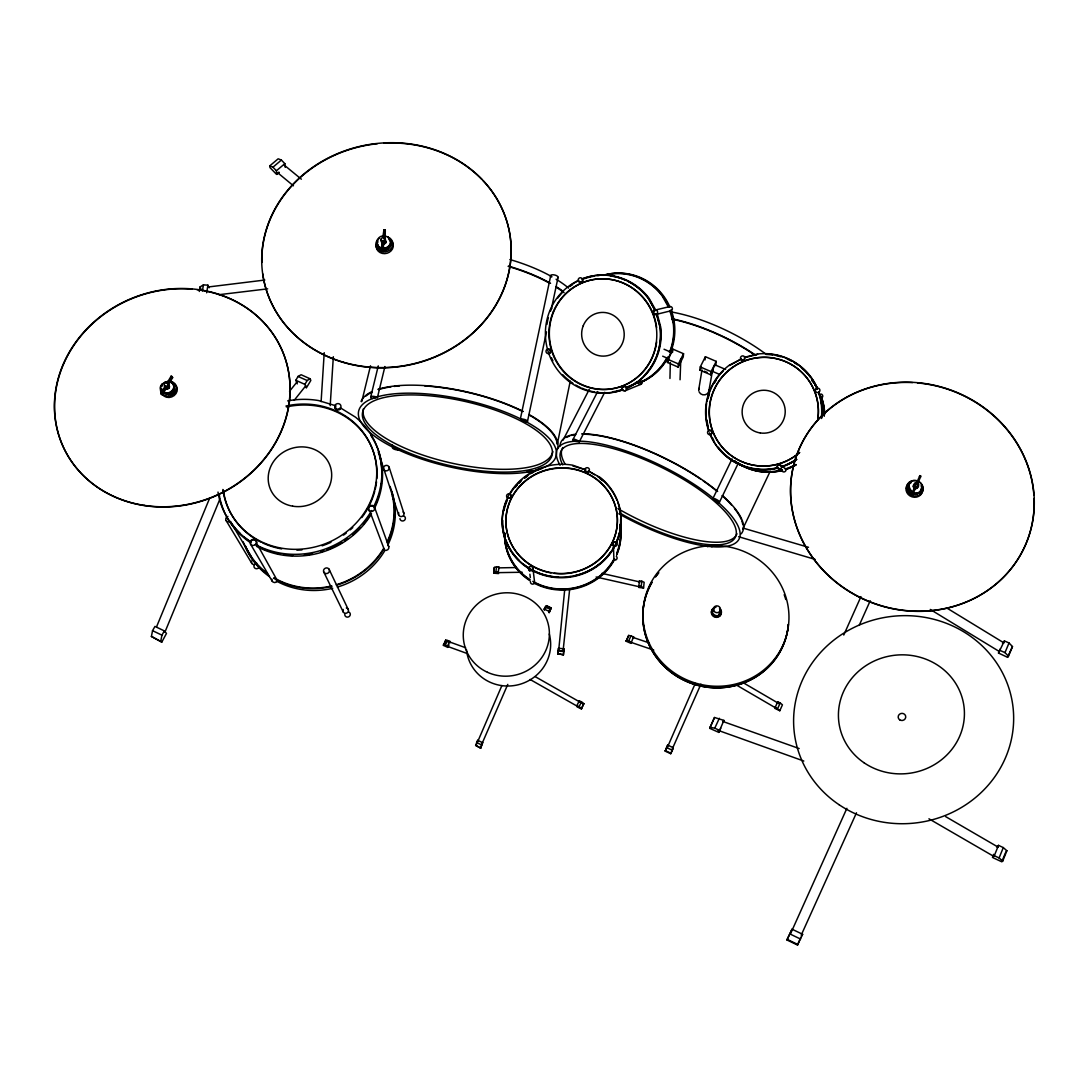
<?xml version="1.0" encoding="UTF-8"?>
<svg xmlns="http://www.w3.org/2000/svg" width="1088" height="1088" viewBox="0 0 1088 1088"><rect width="100%" height="100%" fill="white"/><g stroke="black" fill="none" stroke-linecap="round" stroke-linejoin="round"><path stroke-width="1.5" d="M545.292 608.899L545.741 608.002M671.894 749.85L700.93 684.175M669.95 378.461L670.33 362.508M633.57 636.779L630.986 643.362L626.158 641.24L628.701 635.406L633.57 636.779L633.515 638.166M695.273 683.414L667.107 748.014M628.701 635.406L626.158 641.24M720.446 611.66L719.821 615.713L720.446 611.66L719.712 609.783M680.054 379.766L680.802 359.054A5.222 4.787 0.6 0 1 680.435 360.264M638.833 586.092L638.765 587.452L643.566 588.05L644.15 582.298L641.798 581.196L639.39 580.951L638.833 586.092L641.24 586.337L643.566 588.05M639.39 580.951L639.649 582.461M321.11 401.622L324.224 352.675M330.194 405.62L333.336 356.728M558.008 653.711L558.498 648.258L563.91 648.829L563.462 654.854L558.008 653.711L563.462 654.854M563.407 654.296L563.91 648.829M667.447 362.467L667.665 359.285L672.806 349.098L683.536 353.722L683.25 356.932L678.15 367.105L667.447 362.467L668.916 359.57M672.561 352.322L672.806 349.098M678.15 367.105L678.409 363.922L683.536 353.722M558.634 650.855L564.74 589.383M563.026 651.399L569.595 589.9M641.24 586.337L641.798 581.196M712.898 370.41L710.722 374.802L699.938 370.138L700.278 366.955L705.391 356.701L716.203 361.366L715.795 364.562M705.024 359.91L705.391 356.701M558.062 654.282L558.498 648.258M710.722 374.802L711.117 371.634L716.203 361.366M665.217 751.142L667.665 745.103L673.186 747.674L673.023 748.789L670.725 753.726L665.217 751.142L667.665 745.103M382.31 241.25L384.88 240.502L384.431 237.755L382.255 237.606L380.936 239.238L382.391 241.59L381.358 249.478L382.527 249.56L382.84 250.784L381.657 250.702L381.222 247.86C374.666 246.16 376.421 236.368 382.786 235.946M385.111 229.867L384.363 239.102L385.111 229.867L383.942 229.786L382.799 237.456M381.657 250.702L382.514 244.242M382.527 249.56L383.561 241.672L382.391 241.59M382.84 250.784L383.874 242.91M498.25 572.179L498.943 567.079L496.55 566.834L494.333 567.433L493.775 573.172L498.522 573.58L498.25 572.179L493.639 572.533M169.102 381.004C143.086 387.913 184.797 406.531 172.013 382.337L170.666 381.48L171.673 383.262M493.775 573.172L494.333 567.433M495.856 571.934L496.55 566.834M164.791 386.267C175.984 385.682 158.916 378.896 165.906 386.988L161.772 393.924L162.343 394.89L166.478 387.967L165.512 387.518L163.282 391.272M165.662 387.994C167.674 390.85 171.632 385.886 167.974 385.016M165.24 394.087L164.22 392.333C170.041 395.434 177.453 387.056 172.013 382.337M670.725 753.726L673.186 747.674M206.652 292.794L207.903 285.178L203.429 284.866L200.056 286.919L199.294 291.475M668.685 358.523L671.459 352.444L671.527 353.219M698.768 389.477L701.991 369.92M202.422 290.958L203.429 284.866M708.886 390.946L712.354 371.416M151.436 636.439L152.538 630.659L154.972 626.416L164.356 630.918L166.478 633.447L161.799 642.097L151.436 636.439L161.799 642.097M160.806 640.941L161.935 635.161L164.356 630.918M570.234 381.208L557.26 444.244A100.409 34.462 12.8 0 0 530.087 415.507M527.503 421.369L546.489 331.922M551.412 308.734L558.09 277.263M520.649 417.602L550.419 277.046M720.746 728.171L718.801 732.387L709.702 728.334L714.49 717.495L723.901 720.392L722.704 722.418M714.49 717.495L709.702 728.334M377.427 397.555L377.074 397.351A4.039 1.401 13.8 0 0 371.538 396.413A4.039 1.401 13.8 0 0 372.205 398.562L377.427 397.555L384.921 366.52M361.733 401.69L370.505 365.786M370.736 396.916L378.27 365.881M718.801 732.387L723.901 720.392M377.522 243.78C380.474 261.27 402.37 240.176 384.581 235.865M383.52 243.984L385.805 242.665L384.581 240.162M381.222 247.86C386.172 249.75 392.564 244.555 390.075 239.346M922.23 487.778C915.049 504.628 899.014 477.197 918.109 480.964C933.858 492.456 902.442 502.275 909.364 483.942M913.444 486.282C913.594 483.657 917.306 480.95 918.53 484.595C919.374 490.919 909.731 488.444 914.695 483.466M714.626 366.166L714.898 364.834L712.028 371.171L719.671 374.462M720.406 612.666C718.95 619.657 708.288 613.129 714.136 608.804M475.646 745.362L477.686 740.316L482.637 742.669L480.746 748.19L475.646 745.362L480.746 748.19M480.597 747.728L482.637 742.669M584.882 469.431L585.072 468.901A2.271 2.135 -2.1 0 1 588.105 467.881A2.271 2.135 -2.1 0 1 589.179 470.723L588.853 471.199A2.271 2.135 -2.1 0 1 584.882 469.431L584.895 469.635A2.271 2.135 -2.1 0 0 588.853 471.403L589.016 471.172M585.589 469.078L585.358 469.717A1.795 1.686 -2.1 0 0 588.499 471.118L600.25 477.469A59.527 56.399 -4.6 0 1 590.906 569.582A59.527 56.399 -4.6 0 1 502.928 530.373A59.527 56.399 -4.6 0 1 572.723 465.188L585.616 469.812M775.295 707.159L774.86 708.37L779.797 710.736L782.435 704.834L780.218 702.957L777.73 701.814L775.295 707.159L779.797 710.736M777.73 701.814L777.594 703.27M335.131 406.246L334.995 406.599A3.155 2.883 -16.8 0 0 340.34 409.006L340.571 408.694M993.589 854.325L992.909 857.67L1001.803 861.805L1002.714 861.098L999.097 857.942L1003.299 847.579L998.498 845.362L996.581 846.954M1002.402 860.322L1005.38 852.951M1002.714 861.098L1006.89 850.748L1003.299 847.579M992.392 857.262L994.296 855.726L998.498 845.362M156.563 626.797L209.834 497.733M164.982 631.992L220.17 498.454M1000.212 648.924L998.498 653.045L1007.57 657.315L1008.454 656.173L1004.986 652.623L1009.025 642.981L1004.401 640.927L1002.524 643.443M1007.57 657.315L1012.479 646.558L1009.025 642.981M1008.454 656.173L1012.479 646.558M998.498 653.045L1004.401 640.927M477.21 742.791L501.881 685.59M481.508 744.831L507.783 684.379M797.49 945.037L802.631 934.279L792.023 929.206L786.923 939.964L797.49 945.037L800.686 937.652M908.222 487.111L908.915 485.506M910.234 482.569L908.67 485.547M786.923 939.964L792.023 929.206M908.222 488.743L908.915 487.152M910.765 483.072L911.472 481.467M908.684 490.348L909.378 488.757M909.554 491.803L910.262 490.226M910.792 493.027L911.499 491.45M913.444 486.798L915.09 483.113M913.594 487.315L914.287 484.922M915.579 482.868L914.75 484.758L916.123 482.759M913.879 487.778L914.423 485.438M918.394 485.629L916.137 486.744L912.424 495.149L911.35 494.686L911.744 493.816L912.805 494.278M914.274 488.172L914.709 485.914M916.178 483.915L916.681 482.786M916.572 483.031L917.633 483.494L920.951 476.095L919.877 475.633L919.482 476.53L920.543 476.993M843.771 635.038L860.962 596.618M911.35 494.686L919.877 475.633M912.315 493.911L913.022 492.334M914.763 488.458L916.137 486.744M859.207 625.355L870.223 600.753M915.851 488.648L916.694 486.771M914.002 494.414L914.709 492.837M916.395 488.526L917.238 486.662M917.538 485.969L918.381 484.092M916.871 488.294L918.53 484.595M915.756 494.496L916.463 492.918M846.886 808.316L790.432 933.98M801.244 935.054L856.487 812.79M777.784 708.302L780.218 702.957M917.442 494.156L918.163 492.578M921.033 486.118L921.754 484.527M918.952 493.408L919.673 491.83M709.92 727.342L714.762 728.158L719.345 718.284M742.696 529.094L770.209 471.24M801.326 936.17L802.631 934.279M719.454 502.234L738.562 462.618M712.939 498.481L713.252 498.467A4.08 1.306 25.7 0 1 718.515 500.806A4.08 1.306 25.7 0 1 718.216 502.697L712.939 498.481L732.061 458.918M626.171 640.601L628.606 640.886L631.149 635.678M581.414 708.954L583.766 703.569L581.495 701.842L579.265 700.808L576.871 705.69L576.953 706.792L581.414 708.954L583.766 703.569M581.373 708.451L579.102 706.724L581.495 701.842M699.938 370.138L701.379 367.214M551.208 607.879L549.141 612.626L551.208 607.879L546.339 605.649L544.109 609.062L544.435 610.191M476.503 744.464L477.686 740.316M579.319 441.782L579.034 441.51A4.012 1.265 27.2 0 0 573.92 439.239A4.012 1.265 27.2 0 0 574.015 441.279L579.319 441.782L604.724 392.292M573.009 439.47L597.706 391.49M447.794 647.374L447.399 646.122L449.874 641.349L445.767 640.084L443.482 645.415L447.794 647.374L449.031 644.98M563.013 440.218L589.234 389.463M443.482 645.415L445.767 640.084M443.292 644.844L445.223 645.102L447.698 640.342M713.293 369.376L712.028 371.171M295.827 380.31L298.044 376.434L301.118 374.734L310.189 378.814L310.828 380.46L306.326 387.954L304.926 384.404L295.827 380.31L297.269 383.874M304.926 384.404L307.142 380.528L310.189 378.814M162.343 394.89L160.806 393.475L164.941 386.539M172.094 376.598L167.906 383.629L166.94 383.194L171.129 376.149L172.094 376.598L172.652 377.59L168.463 384.622M161.378 394.454L161.786 393.761M170.014 379.957L171.686 377.142L171.129 376.149M382.024 240.91L382.459 243.644L381.806 241.019M920.19 492.306L921.495 487.723M529.108 567.406L529.407 570.942M251.042 541.253L251.287 540.913A3.264 3.019 -26.1 0 1 251.94 540.382M294.195 400.316L305.823 385.723M289.53 391.272L296.983 381.997M579.142 706.615L578.394 706.724M281.384 160.072L278.174 158.794L269.756 165.879L272.952 167.185L281.384 160.072L284.852 163.649L285.246 167.375M279.249 172.434L276.842 174.461L276.42 170.748L284.852 163.649M269.756 165.879L269.974 167.606L276.406 174.23L278.8 172.203M1005.978 851.469L1006.89 850.748M549.508 610.83L548.801 611.17M582.638 278.854A59.024 57.351 77.7 0 1 649.114 298.37L655.819 310.257L654.486 310.774A1.822 1.782 82.9 0 0 653.929 311.522M640.166 382.228L642.151 381.426A2.19 2.135 70.3 0 1 639.35 384.227M729.64 365.486L741.309 358.999L729.327 365.174A58.398 57.882 -33.4 0 0 708.859 431.297M816.299 388.566L816.816 388.28A2.271 2.244 -24.1 0 1 819.754 389.531A2.271 2.244 -24.1 0 1 818.448 392.455L817.877 392.605A2.271 2.244 -24.1 0 1 816.299 388.566L816.598 388.498M625.11 390.823A2.271 2.217 69.6 0 0 626.294 387.886L626.008 387.369A2.271 2.217 69.6 0 0 622.05 388.987L622.2 389.558A2.271 2.217 69.6 0 0 625.11 390.823L640.995 384.254M642.002 381.167L626.226 387.274A2.271 2.217 69.6 0 0 622.268 388.892L622.336 389.178M627.014 388.103A59.024 57.351 77.7 0 0 660.661 326.89L657.193 313.67L655.806 314.024A1.822 1.782 82.9 0 1 654.894 313.902M656.581 314.323L660.198 326.944A58.548 56.889 77.7 0 1 656.907 355.531M744.369 357.326L757.343 354.035A58.398 57.882 -33.4 0 1 817.469 388.62A56.073 55.597 -31.6 0 0 814.844 384.472M746.273 357.258L757.602 354.375M818.938 394.006L821.399 398.14A2.19 2.162 -22.9 0 0 820.95 393.992M709.634 430.318L708.968 430.399A2.244 2.217 -50.1 0 0 707.69 433.282A2.244 2.217 -50.1 0 0 710.573 434.547L711.185 434.316A2.23 2.217 -50.1 0 0 709.634 430.318A2.244 2.217 -50.1 0 1 711.076 434.262M656.146 314.432L671.051 310.76A2.217 2.162 84.4 0 0 672.221 307.877A2.217 2.162 84.4 0 0 669.392 306.666L654.459 310.243M207.835 287.028L264.833 280.038M219.082 294.685L267.675 288.837M498.78 567.868L515.549 567.555M496.998 572.669L522.158 572.247M385.41 231.118L384.241 231.037L383.942 229.786M561.49 651.386L560.225 651.25M558.212 650.61L563.625 651.195M596.088 577.007L638.697 586.622M601.963 573.376L639.635 581.917M743.362 528.183L808.506 547.305M738.616 536.71L815.102 559.395M572.764 465.922L584.011 469.322M335.974 405.851L318.512 400.547A83.191 76.609 -21.1 0 0 287.667 400.887M508.164 498.209L508.436 498.29A2.285 2.149 -8.8 0 0 510.408 494.523L510.15 494.374M615.631 542.205L615.346 542.123A2.312 2.203 0.5 0 0 613.442 545.958L613.918 559.912A2.258 2.149 0.6 0 0 616.338 556.322M372.83 506.097L372.436 505.974A3.223 3.006 -18.8 0 0 370.029 506.464M633.039 637.432L649.128 642.872M631.271 642.45L653.779 650.107M722.84 721.466L799.163 748.544M718.012 730.32L803.814 761.042M448.174 641.444L465.664 647.754M448.106 646.612L467.187 653.521M714.802 364.779L725.601 369.444M664.047 349.234L671.582 352.485M700.278 366.955L711.117 371.634M662.687 356.184L668.712 358.782M667.665 359.285L678.409 363.922M914.994 486.54L916.069 487.002M1000.362 650.57L1004.986 652.623M298.044 376.434L307.142 380.528M171.686 377.142L172.652 377.59M160.806 393.475L161.772 393.924M628.606 640.886L631.026 642.002M551.276 608.491L546.339 605.649M545.183 606.954L550.052 609.185M544.109 609.062L548.978 611.306M994.296 855.726L999.097 857.942M714.762 728.158L719.318 730.279M581.033 702.794L583.794 704.086M445.944 640.669L449.997 642.559M576.871 705.69L579.102 706.724M666.509 747.524L672.044 750.108M445.223 645.102L447.399 646.122M665.285 750.638L670.806 753.209M476.571 742.533L481.522 744.886M789.956 933.966L800.564 939.066M152.538 630.659L161.935 635.161M787.331 939.447L797.926 944.52M535.473 676.804L580.924 702.63M530.06 679.456L577.007 706.085M928.934 818.788L993.194 856.038M945.622 816.598L998.131 847.13M744.097 683.25L779.334 703.814M736.372 685.018L776.669 708.506M781.782 470.288L777.213 467.31A2.258 2.244 -19.2 0 1 781.266 465.732L785.89 468.996A2.162 2.162 -16.9 0 1 784.652 471.784A2.162 2.162 -16.9 0 1 781.837 470.56M930.24 609.43L999.219 651.454M590.322 472.138L594.578 474.735M597.421 476.462L600.263 478.19A59.459 56.345 -4.7 0 1 617.059 500.398M946.56 607.866L1003.979 642.926M340.422 407.85L355.654 417.275A83.191 76.609 -21.1 0 1 373.891 506.233M369.906 511.482L369.566 511.265A3.223 3.006 -18.8 0 1 369.39 506.994M579.646 702.141L579.265 700.808M284.403 165.24L301.362 179.194M277.821 172.87L293.447 185.803M391.109 243.1L387.872 236.912M272.952 167.185L276.42 170.748M162.874 391.476L161.187 388.919M226.168 520.622L251.872 563.462M250.798 555.846L230.466 521.655A82.28 75.793 -21.2 0 0 240.054 533.338M250.539 544.122L272.258 581.332M161.826 384.336L162.846 386.118M165.784 392.809L166.804 394.577M165.213 386.539L166.423 388.634M165.512 387.518L165.988 388.362M167.47 392.89L168.477 394.645M166.79 386.621L167.987 388.702M166.26 386.716L167.457 388.81M165.716 386.702L166.913 388.783M169.143 392.55L170.163 394.318M168.055 385.628L169.238 387.722M167.715 386.05L168.912 388.144M170.707 391.83L171.714 393.598M167.294 386.39L168.49 388.47M167.715 383.357L169.51 386.743M172.054 390.782L173.06 392.55M168.259 385.152L169.442 387.246M173.074 389.463L174.08 391.231M173.713 387.967L174.719 389.749M668.399 306.979L662.184 295.963A56.522 55.039 78.6 0 0 604.561 275.305M655.098 310.42L648.38 298.52A59.133 57.46 77.7 0 0 581.781 278.963M578.734 281.153L578.87 281.411A2.285 2.217 83.8 0 0 582.814 279.725L582.746 279.439M173.046 383.493L174.706 386.662M173.93 386.403L174.937 388.185M719.114 612.857L719.848 614.72M718.869 614.462L719.358 615.346M741.01 358.659L741.635 359.598A1.782 1.754 -39.7 0 0 744.518 358.455M740.969 359.543L740.615 358.945A2.244 2.217 -39.7 0 1 741.894 356.048A2.244 2.217 -39.7 0 1 744.79 357.286L744.926 357.843A2.244 2.217 -39.7 0 1 740.887 359.448M323.626 571.717L343.332 612.136M329.011 569.133L348.35 609.715M200.056 286.919L200.899 288.714M162.86 392.088L161.99 389.164M207.903 285.178L209.1 287.762M370.478 513.019L384.526 550.147A3.033 2.842 -19.8 0 0 387.967 545.374M374.585 507.389L388.797 546.598M378.23 452.037L390.565 489.518A77.928 72.298 -22 0 1 387.478 541.09M392.401 495.883L398.643 514.842M389.123 467.187L403.852 513.114M449.874 641.349L450.269 642.6M670.031 311.018L673.227 323.272A56.522 55.039 78.6 0 1 669.433 352.376M656.486 313.847L659.954 327.094A59.133 57.46 77.7 0 1 626.253 388.416M376.965 243.168L378.026 246.922M379.658 247.126L380.215 249.342M377.4 239.972L377.958 242.202M378.366 246.051L378.937 248.268M380.936 239.238L382.051 243.304M380.95 239.754L381.752 242.869M382.962 248.186L383.52 250.403M384.758 248.091L385.302 250.308M386.485 247.588L387.029 249.805M384.486 240.883L385.125 243.508M383.982 241.169L384.635 243.794M383.438 241.332L384.091 243.957M820.61 396.141L821.127 398.208M385.138 238.53L385.941 242.162M384.839 238.109L385.805 242.665M384.431 237.755L385.533 243.127M388.022 246.704L388.566 248.921M390.157 244.066L390.687 246.282M389.273 245.507L389.817 247.724M390.592 242.488L391.136 244.705M389.164 237.986L389.708 240.23M498.943 567.079L499.202 568.494M529.87 574.246L530.332 577.551M533.256 571.159L534.698 582.95A2.271 2.162 -8.8 0 1 530.441 581.631M602.902 275.359A56.916 55.42 78.6 0 1 669.188 307.21M670.426 310.284A56.916 55.42 78.6 0 1 669.786 352.526M667.733 357A56.916 55.42 78.6 0 1 641.063 382.282M666.618 358.265A56.522 55.039 78.6 0 1 639.445 382.541M603.799 275.237A56.794 55.311 78.6 0 1 669.95 307.034M671.187 310.094A56.794 55.311 78.6 0 1 670.548 352.254M667.719 358.17A56.794 55.311 78.6 0 1 640.41 382.568M622.39 389.912A59.024 57.351 77.7 0 1 596.102 392.265M594.47 391.993A59.024 57.351 77.7 0 1 581.713 388.103M580.203 387.423A59.024 57.351 77.7 0 1 575.742 385.07M572.886 383.275A59.024 57.351 77.7 0 1 562.618 374.598M552.908 360.767A59.024 57.351 77.7 0 1 551.439 357.694M546.951 324.414A59.024 57.351 77.7 0 1 548.325 317.737M550.433 311.304A59.024 57.351 77.7 0 1 551.752 308.217M557.763 298.044A59.024 57.351 77.7 0 1 563.217 291.652M569.527 286.158A59.024 57.351 77.7 0 1 578.082 280.881M655.874 314.5A2.298 2.258 82.9 0 1 654.201 310.393M654.5 310.651A2.298 2.244 82.9 0 1 654.922 310.216L648.747 298.67A58.548 56.889 77.7 0 0 628.089 281.384M654.486 313.657A1.822 1.782 82.9 0 1 653.929 312.909M656.649 341.999A55.379 53.815 77.7 0 1 574.26 380.365A55.379 53.815 77.7 0 1 574.246 287.096A55.379 53.815 77.7 0 1 656.635 327.461M623.179 389.667A59.133 57.46 77.7 0 1 549.862 356.32A59.133 57.46 77.7 0 1 578.734 280.269M569.799 286.552A58.548 56.889 77.7 0 1 572.519 284.634M584.351 278.718A58.548 56.889 77.7 0 1 594.007 276.202M610.558 275.971A58.548 56.889 77.7 0 1 625.056 279.983M656.295 357.095A58.548 56.889 77.7 0 1 644.436 375.333M636.888 381.874A58.548 56.889 77.7 0 1 626.824 387.668M622.227 389.463A58.548 56.889 77.7 0 1 612.585 391.802M547.903 349.112A2.258 2.176 75.1 0 1 549.549 353.151M597.217 275.726A2.203 2.135 84.9 0 1 598.849 275.726M638.466 383.534A2.19 2.135 70.3 0 1 638.194 383.03M707.037 372.218A5.263 4.842 8.2 0 1 704.521 371.198M708.886 389.708A5.114 4.719 8.4 0 1 699.108 391.911M698.768 390.714A5.114 4.719 8.4 0 1 699.122 388.294M821.535 397.419A56.073 55.597 -31.6 0 1 824.704 413.304M796.144 464.93A56.073 55.597 -31.6 0 1 785.686 469.513M782.544 470.424A56.073 55.597 -31.6 0 1 740.166 464.59M737.419 462.862A56.073 55.597 -31.6 0 1 734.781 460.999M811.906 380.623A56.073 55.597 -31.6 0 1 813.906 383.166M821.372 397.12A56.195 55.706 -31.7 0 1 824.609 414.678M795.94 464.766A56.195 55.706 -31.7 0 1 785.468 469.363M782.313 470.288A56.195 55.706 -31.7 0 1 739.854 464.44M737.093 462.713A56.195 55.706 -31.7 0 1 734.454 460.836M814.681 384.146A56.195 55.706 -31.7 0 1 817.292 388.28M820.447 395.746A55.814 55.325 -31.7 0 1 824.228 416.31M795.75 464.44A55.814 55.325 -31.7 0 1 785.346 468.996M782.218 469.907A55.814 55.325 -31.7 0 1 740.044 464.114M818.829 392.02A58.29 57.773 -33.3 0 1 821.93 417.03M796.783 459.503A58.29 57.773 -33.3 0 1 781.578 466.983M778.301 467.935A58.29 57.773 -33.3 0 1 716.978 446.243M716.013 444.897A58.29 57.773 -33.3 0 1 710.396 434.602M708.669 429.923A58.29 57.773 -33.3 0 1 706.629 403.403M706.914 401.758A58.29 57.773 -33.3 0 1 723.234 370.994M766.034 353.981A58.29 57.773 -33.3 0 1 817.605 388.906M799.544 452.458A54.74 54.25 -33.4 0 1 714.027 434.452A54.74 54.25 -33.4 0 1 756.459 357.802A54.74 54.25 -33.4 0 1 817.714 419.614M799.626 452.526A54.699 54.21 -33.3 0 1 714.177 434.547A54.699 54.21 -33.3 0 1 756.568 357.952A54.699 54.21 -33.3 0 1 817.782 419.71M818.693 391.748A58.398 57.882 -33.4 0 1 821.603 418.486M796.593 459.354A58.398 57.882 -33.4 0 1 781.361 466.847M778.083 467.799A58.398 57.882 -33.4 0 1 709.43 432.861M818.924 393.761A57.814 57.31 -33.3 0 1 821.454 416.99M795.11 460.047A57.814 57.31 -33.3 0 1 786.148 464.78M784.598 465.406A57.814 57.31 -33.3 0 1 781.429 466.534M776.546 467.881A57.814 57.31 -33.3 0 1 718.338 447.29M713.755 440.395A57.814 57.31 -33.3 0 1 712.205 437.444M708.193 426.564A57.814 57.31 -33.3 0 1 706.914 420.036M708.07 398.589A57.814 57.31 -33.3 0 1 709.485 393.761M714.354 383.18A57.814 57.31 -33.3 0 1 716.135 380.324M766.02 354.443A57.814 57.31 -33.3 0 1 772.684 355.014M775.975 355.572A57.814 57.31 -33.3 0 1 780.871 356.796M787.154 359.054A57.814 57.31 -33.3 0 1 791.67 361.23M794.594 362.902A57.814 57.31 -33.3 0 1 797.395 364.738M801.353 367.771A57.814 57.31 -33.3 0 1 810.519 377.482M811.498 378.828A57.814 57.31 -33.3 0 1 817.17 389.082M391.762 491.49A78.214 72.597 -22.1 0 1 387.981 544.762M384.853 550.582A78.214 72.597 -22.1 0 1 337.375 587.071M332.738 588.295A78.214 72.597 -22.1 0 1 276.284 580.965M269.321 576.572A78.214 72.597 -22.1 0 1 244.95 545.319M389.994 486.39A78.458 72.801 -22 0 1 387.26 542.776M384.118 548.61A78.458 72.801 -22 0 1 336.478 585.194M331.84 586.432A78.458 72.801 -22 0 1 273.768 578.258M268.206 574.668A78.458 72.801 -22 0 1 243.209 541.838M383.656 548.379A77.928 72.298 -22 0 1 336.342 584.705M331.731 585.929A77.928 72.298 -22 0 1 274.067 577.81M267.24 573.294A77.928 72.298 -22 0 1 245.494 546.081M285.994 406.001A77.982 71.808 -21.1 0 1 375.768 461.326A77.982 71.808 -21.1 0 1 310.27 547.958A77.982 71.808 -21.1 0 1 222.89 489.478M338.762 409.292A2.502 2.285 -16.8 0 0 339.85 408.612L340.585 407.755A3.155 2.897 -16.8 0 0 339.306 403.879A3.155 2.897 -16.8 0 0 335.05 405.266L334.764 405.987A3.155 2.897 -16.8 0 0 340.109 408.394M336.872 409.21A2.502 2.285 -16.8 0 1 335.934 408.435M335.675 407.905A2.502 2.285 -16.8 0 1 335.634 406.708M286.402 406.953A77.874 71.726 -21.1 0 1 376.842 478.598M376.543 481.78A77.874 71.726 -21.1 0 1 375.129 489.654M374.748 491.205A77.874 71.726 -21.1 0 1 368.886 506.396M368.125 507.838A77.874 71.726 -21.1 0 1 361.801 517.589M352.798 527.558A77.874 71.726 -21.1 0 1 350.268 529.829M346.27 533.066A77.874 71.726 -21.1 0 1 343.509 535.078M330.956 542.286A77.874 71.726 -21.1 0 1 322.102 545.809M301.974 549.889A77.874 71.726 -21.1 0 1 296.874 550.12M281.683 548.91A77.874 71.726 -21.1 0 1 262.684 542.953M261.215 542.246A77.874 71.726 -21.1 0 1 223.394 490.334M370.858 435.472A82.946 76.418 -21.2 0 1 374.585 508.164M371.511 513.835A82.946 76.418 -21.2 0 1 256.455 546.298M250.934 542.994A82.946 76.418 -21.2 0 1 220.483 500.63M219.735 497.352A82.946 76.418 -21.2 0 1 219.15 494.034M371.62 510.503A83.191 76.609 -21.1 0 1 255.394 544.476M251.219 542.028A83.191 76.609 -21.1 0 1 217.994 492.075M379.63 456.756A82.28 75.793 -21.2 0 1 380.392 459.979M380.99 463.257A82.28 75.793 -21.2 0 1 381.874 476.476M381.385 483.208A82.28 75.793 -21.2 0 1 380.61 488.226M379.127 494.55A82.28 75.793 -21.2 0 1 373.986 507.919M370.083 514.91A82.28 75.793 -21.2 0 1 363.365 524.171M360.114 527.83A82.28 75.793 -21.2 0 1 352.92 534.643M347.657 538.764A82.28 75.793 -21.2 0 1 344.923 540.654M342.122 542.436A82.28 75.793 -21.2 0 1 327.039 549.794M323.898 550.922A82.28 75.793 -21.2 0 1 320.715 551.915M312.542 553.901A82.28 75.793 -21.2 0 1 304.259 555.098M292.645 555.438A82.28 75.793 -21.2 0 1 284.39 554.717M279.562 553.901A82.28 75.793 -21.2 0 1 274.788 552.813M268.532 550.922A82.28 75.793 -21.2 0 1 256.809 545.741M248.717 540.654A82.28 75.793 -21.2 0 1 243.78 536.765M271.918 579.17A3.074 2.856 -27.3 0 0 277.508 580.938L256.727 543.442A3.264 3.019 -26.1 0 0 252.715 540.015M348.84 612.041A2.788 2.638 -26.2 0 1 350.078 615.386A2.788 2.638 -26.2 0 1 346.691 617.018A2.788 2.638 -26.2 0 1 344.855 613.972M346.324 607.974A2.815 2.652 -26 0 1 348.337 611.334A2.815 2.652 -26 0 1 344.597 613.129A2.815 2.652 -26 0 1 343.237 609.47M259.352 566.562A2.774 2.57 -27.2 0 1 256.034 568.67A2.774 2.57 -27.2 0 1 254.034 565.624M256.646 563.094A2.802 2.584 -27.1 0 1 252.906 564.346A2.802 2.584 -27.1 0 1 251.831 560.837M230.207 521.329A2.992 2.747 -25.9 0 1 225.991 520.309A2.992 2.747 -25.9 0 1 227.895 516.392M403.934 516.079A2.72 2.557 -17.4 0 1 405.266 519.071A2.72 2.557 -17.4 0 1 402.329 520.962A2.72 2.557 -17.4 0 1 399.976 518.609M403.09 512.013A2.747 2.57 -17.3 0 1 403.417 515.481A2.747 2.57 -17.3 0 1 399.786 516.215A2.747 2.57 -17.3 0 1 398.82 512.87M383.425 468.33A2.938 2.734 -16.4 0 1 387.464 465.542A2.938 2.734 -16.4 0 1 388.307 470.057A2.938 2.734 -16.4 0 1 383.547 469.037M620.051 525.055A58.154 55.23 -4.7 0 1 616.665 555.111M614.557 559.504A58.154 55.23 -4.7 0 1 534.167 583.168M529.802 580.611A58.154 55.23 -4.7 0 1 504.655 533.936M620.065 524.294A58.222 55.298 -4.7 0 1 616.665 554.377M614.557 558.783A58.222 55.298 -4.7 0 1 534.072 582.474M529.706 579.918A58.222 55.298 -4.7 0 1 504.519 533.174M619.929 525.939A57.814 54.917 -4.7 0 1 616.896 552.731M614.203 558.606A57.814 54.917 -4.7 0 1 532.794 581.332M529.938 579.591A57.814 54.917 -4.7 0 1 504.927 533.188M617.658 501.922A59.459 56.345 -4.7 0 1 616.134 543.565M614.666 546.53A59.459 56.345 -4.7 0 1 532.739 570.846M528.7 568.548A59.459 56.345 -4.7 0 1 507.008 499.732M510.054 493.898A59.459 56.345 -4.7 0 1 517.031 484.554M518.174 483.358A59.459 56.345 -4.7 0 1 521.846 479.89M524.47 477.754A59.459 56.345 -4.7 0 1 528.605 474.844M530.033 473.946A59.459 56.345 -4.7 0 1 540.777 468.806M551.031 572.914A55.774 52.836 -4.6 0 1 518.881 487.397A55.774 52.836 -4.6 0 1 613.618 501.35A55.774 52.836 -4.6 0 1 554.254 573.376M620.636 519.506A58.983 55.882 -4.7 0 1 619.711 530.876M619.385 532.467A58.983 55.882 -4.7 0 1 615.699 543.374M614.23 546.326A58.983 55.882 -4.7 0 1 612.571 549.209M610.735 552.01A58.983 55.882 -4.7 0 1 573.689 576.014M570.602 576.572A58.983 55.882 -4.7 0 1 567.514 576.966M558.171 577.211A58.983 55.882 -4.7 0 1 532.671 570.275M529.693 568.602A58.983 55.882 -4.7 0 1 522.798 563.72M519.071 560.361A58.983 55.882 -4.7 0 1 512.598 552.745M511.673 551.385A58.983 55.882 -4.7 0 1 505.798 539.648M505.281 538.111A58.983 55.882 -4.7 0 1 502.751 520.458M503.907 510.762A58.983 55.882 -4.7 0 1 507.457 499.909M515.236 487.342A58.983 55.882 -4.7 0 1 517.398 484.854M518.527 483.657A58.983 55.882 -4.7 0 1 520.921 481.331M524.77 478.094A58.983 55.882 -4.7 0 1 527.49 476.122M599.95 478.53A58.983 55.882 -4.7 0 1 602.466 480.665M619.126 508.273A58.983 55.882 -4.7 0 1 620.296 514.678M549.277 633.991A42.296 40.854 -14.8 0 1 515.807 685.277A42.296 40.854 -14.8 0 1 466.439 649.563M552.799 451.384A97.063 33.075 12.7 0 1 450.922 462.944A97.063 33.075 12.7 0 1 363.446 408.721M543.402 467.881A101.252 34.354 12.7 0 1 372.314 434.493A101.252 34.354 12.7 0 1 454.934 397.8A101.252 34.354 12.7 0 1 544.748 467.282M361.053 401.513A101.102 34.707 12.8 0 1 371.756 391.721M377.958 389.327A101.102 34.707 12.8 0 1 523.151 411.414M529.04 414.542A101.102 34.707 12.8 0 1 557.45 448.909M365.962 396.032A100.409 34.462 12.8 0 1 372.368 391.979M378.529 389.599A100.409 34.462 12.8 0 1 390.959 386.838M394.25 386.417A100.409 34.462 12.8 0 1 399.418 385.914M424.782 385.927A100.409 34.462 12.8 0 1 522.689 411.536M508.422 266.111A98.886 40.134 13.1 0 1 550.569 283.315M556.254 286.688A98.886 40.134 13.1 0 1 563.434 291.584M509.891 259.529A98.763 40.406 13.1 0 1 551.97 276.787M556.104 279.222A98.763 40.406 13.1 0 1 568.616 288.075M508.246 266.424A98.083 39.807 13.1 0 1 549.848 283.383M555.669 286.838A98.083 39.807 13.1 0 1 564.101 292.672M557.627 278.038A3.944 1.686 12.3 0 0 556.485 275.631A3.944 1.686 12.3 0 0 551.398 274.951L550.814 275.21A3.944 1.686 12.3 0 0 550.936 276.95M1034.076 498.481A122.917 113.302 20.1 0 1 915.43 611.334A122.917 113.302 20.1 0 1 790.527 492.225A122.917 113.302 20.1 0 1 912.56 382.595M917.51 382.935A122.917 113.302 20.1 0 1 1033.886 495.122M922.026 486.798A8.432 7.752 19.9 0 1 918.83 496.264A8.432 7.752 19.9 0 1 908.181 494.442A8.432 7.752 19.9 0 1 907.691 484.364M788.338 624.498A73.046 70.067 13.8 0 1 694.674 684.488A73.046 70.067 13.8 0 1 651.943 582.406M655.588 576.803A73.046 70.067 13.8 0 1 658.648 572.859M788.378 624.39A73.059 70.081 13.7 0 1 694.688 684.393A73.059 70.081 13.7 0 1 651.957 582.284M655.588 576.681A73.059 70.081 13.7 0 1 658.662 572.75M784.176 594.714A73.059 70.081 13.7 0 1 785.781 599.502M721.018 610.953A5.005 4.801 13.5 0 1 718.121 617.086A5.005 4.801 13.5 0 1 711.688 614.176A5.005 4.801 13.5 0 1 714.585 608.029M719.508 608.899A5.005 4.801 13.5 0 1 720.406 609.824M719.63 608.314A5.005 4.801 13.5 0 1 719.386 615.93A5.005 4.801 13.5 0 1 711.797 613.591A5.005 4.801 13.5 0 1 715.972 607.172M483.045 180.69A125.147 111.914 -11 0 1 435.486 356.864A125.147 111.914 -11 0 1 262.752 273.836M261.841 262.466A125.147 111.914 -11 0 1 377.264 143.752M384.01 143.208A125.147 111.914 -11 0 1 399.133 143.194M400.792 143.29A125.147 111.914 -11 0 1 481.916 179.493M391.449 240.924A8.582 7.657 -11 0 1 387.056 253.259A8.582 7.657 -11 0 1 376.258 245.344M387.491 236.98A8.595 7.67 -11 0 1 391.612 248.037A8.595 7.67 -11 0 1 378.624 250.213A8.595 7.67 -11 0 1 379.032 238.408M174.91 384.322A8.201 7.33 -22.7 0 1 174.162 395.556A8.201 7.33 -22.7 0 1 162.248 394.264M161.432 392.537A8.201 7.33 -22.7 0 1 161.432 388.674M197.05 289.694A119.585 107.168 -22.9 0 1 260.875 463.216A119.585 107.168 -22.9 0 1 61.336 442.313A119.585 107.168 -22.9 0 1 192.1 289.177M170.53 381.33A8.214 7.344 -22.7 0 1 175.481 391.884A8.214 7.344 -22.7 0 1 162.751 394.386M161.459 392.931A8.214 7.344 -22.7 0 1 162.738 383.846M164.41 382.527A8.214 7.344 -22.7 0 1 166.355 381.643M562.741 464.916A97.24 29.92 26.3 0 1 643.117 459A97.24 29.92 26.3 0 1 735.474 536.914A97.24 29.92 26.3 0 1 619.616 512.897M736.957 533.732A97.199 30.056 26.3 0 1 617.943 508.626M564.944 463.814A97.199 30.056 26.3 0 1 562.795 447.562M560.102 465.242A101.388 31.198 26.3 0 1 640.519 456.389A101.388 31.198 26.3 0 1 739.446 538.193A101.388 31.198 26.3 0 1 618.814 513.781M559.966 446.039A101.252 31.566 26.3 0 1 575.226 434.262M581.822 433.826A101.252 31.566 26.3 0 1 717.645 491.436M722.622 495.72A101.252 31.566 26.3 0 1 741.173 533.854M566.549 437.417A100.558 31.348 26.3 0 1 569.758 436.002M571.594 435.445A100.558 31.348 26.3 0 1 575.756 434.642M582.311 434.207A100.558 31.348 26.3 0 1 700.386 478.924M703.161 480.828A100.558 31.348 26.3 0 1 717.169 491.409M722.106 495.666A100.558 31.348 26.3 0 1 731.422 504.914M734.495 508.545A100.558 31.348 26.3 0 1 741.214 519.316M741.894 521.125A100.558 31.348 26.3 0 1 742.75 524.552M670.004 311.726A99.117 37.645 26.2 0 1 765.626 353.913M671.949 319.151A98.423 37.06 26.2 0 1 755.426 355.422M673.268 319.029A99.226 37.359 26.2 0 1 755.834 355.273M707.771 546.761A3.808 1.129 25.6 0 1 706.275 545.754L711.43 546.312A3.808 1.129 25.6 0 1 711.933 546.788M533.106 569.051L532.902 569.609A2.312 2.217 -8.6 0 1 529.802 570.656A2.312 2.217 -8.6 0 1 528.754 567.705L529.081 567.229A2.312 2.217 -8.6 0 1 533.106 569.051M256.428 542.926L256.115 543.687A3.264 3.019 -26.1 0 1 251.736 545.142A3.264 3.019 -26.1 0 1 250.485 541.062L250.988 540.396A3.264 3.019 -26.1 0 1 256.428 542.926M549.807 353.083L549.059 353.45A2.258 2.176 75.1 0 1 546.19 352.199A2.258 2.176 75.1 0 1 547.346 349.248L548.162 349.044A2.258 2.176 75.1 0 1 549.807 353.083M654.514 310.134L653.997 310.434A2.298 2.258 82.8 0 0 655.67 314.554L656.227 314.405A2.298 2.258 82.8 0 0 657.451 311.399A2.298 2.258 82.8 0 0 654.514 310.134M399.255 449.82L398.997 449.902A3.767 1.224 13.3 0 1 393.829 449.018A3.767 1.224 13.3 0 1 393.258 447.127L399.255 449.82M520.594 419.152L526.456 422.226A4.053 1.428 12.1 0 0 526.211 420.104A4.053 1.428 12.1 0 0 520.594 419.152M531.869 470.614L527.245 471.73A3.781 1.251 11.9 0 0 532.481 472.627A3.781 1.251 11.9 0 0 532.263 470.791L531.869 470.614M508.409 498.086L507.851 497.923A2.285 2.149 -8.8 0 1 506.818 495.054A2.285 2.149 -8.8 0 1 509.878 494.02L510.367 494.333A2.285 2.149 -8.8 0 1 508.409 498.086M615.917 542.11L615.346 541.933A2.312 2.203 0.5 0 0 613.442 545.768L613.945 546.081A2.312 2.203 0.5 0 0 617.018 545.034A2.312 2.203 0.5 0 0 615.917 542.11M373.021 505.675L372.246 505.43A3.223 3.006 -18.8 0 0 369.362 510.721L370.042 511.142A3.223 3.006 -18.8 0 0 374.367 509.701A3.223 3.006 -18.8 0 0 373.021 505.675M578.626 281.438L578.34 280.922A2.298 2.217 83.8 0 1 579.523 277.93A2.298 2.217 83.8 0 1 582.42 279.181L582.583 279.752A2.298 2.217 83.8 0 1 578.626 281.438M781.497 466.208L781.211 465.691A2.258 2.244 -19.3 0 0 777.145 467.269L777.281 467.84A2.258 2.244 -19.3 0 0 780.205 469.118A2.258 2.244 -19.3 0 0 781.497 466.208M863.858 762.647A63.063 59.486 -6.9 0 0 964.009 720.378A63.063 59.486 -6.9 0 0 876.384 660.062A63.063 59.486 -6.9 0 0 863.858 762.647M838.943 804.63A110.106 103.958 -6.5 0 0 1013.05 729.273A110.106 103.958 -6.5 0 0 858.922 625.178A110.106 103.958 -6.5 0 0 838.943 804.63M899.667 719.807A3.794 3.577 -6.6 0 0 905.719 717.346A3.794 3.577 -6.6 0 0 900.497 713.646A3.794 3.577 -6.6 0 0 899.667 719.807M553.112 312.229A55.434 53.856 77.7 0 0 609.756 389.164A55.434 53.856 77.7 0 0 645.755 301.131A55.434 53.856 77.7 0 0 553.112 312.229M583.25 325.693A21.882 21.257 77.7 0 0 605.73 355.966A21.882 21.257 77.7 0 0 619.793 321.15A21.882 21.257 77.7 0 0 583.25 325.693M760.362 432.97A21.61 21.42 -33.4 0 0 783.768 403.798A21.61 21.42 -33.4 0 0 746.898 398.385A21.61 21.42 -33.4 0 0 760.362 432.97M292.686 506.178A32.069 29.539 -21.1 0 0 330.33 466.548A32.069 29.539 -21.1 0 0 276.787 457.545A32.069 29.539 -21.1 0 0 292.686 506.178M325.802 573.566A3.019 2.815 -24.5 0 0 329.338 569.799A3.019 2.815 -24.5 0 0 324.306 568.915A3.019 2.815 -24.5 0 0 325.802 573.566M525.558 561.258A55.801 52.863 -4.6 0 0 616.515 529.652A55.801 52.863 -4.6 0 0 542.844 471.009A55.801 52.863 -4.6 0 0 525.558 561.258M487.465 672.289A43.153 41.602 -14.3 0 0 549.29 630.836A43.153 41.602 -14.3 0 0 482.242 600.331A43.153 41.602 -14.3 0 0 487.465 672.289M392.306 445.155A97.118 32.953 12.7 0 0 549.848 459.612A97.118 32.953 12.7 0 0 429.882 395.814A97.118 32.953 12.7 0 0 392.306 445.155M817.401 563.57A122.958 113.329 20.1 0 0 1026.011 543.742A122.958 113.329 20.1 0 0 893.874 382.745A122.958 113.329 20.1 0 0 817.401 563.57M908.249 492.714A8.446 7.766 19.9 0 0 922.597 491.599A8.446 7.766 19.9 0 0 913.73 480.42A8.446 7.766 19.9 0 0 908.249 492.714M714.054 611.211A3.55 3.4 13.4 0 0 720.161 610.735A3.55 3.4 13.4 0 0 716.584 605.866A3.55 3.4 13.4 0 0 714.054 611.211M657.138 656.526A73.195 70.19 13.7 0 0 782.843 645.388A73.195 70.19 13.7 0 0 707.88 545.863A73.195 70.19 13.7 0 0 657.138 656.526M342.774 362.032A125.188 111.942 -11 0 0 509.429 231.894A125.188 111.942 -11 0 0 307.074 171.455A125.188 111.942 -11 0 0 342.774 362.032M144.378 505.403A119.626 107.195 -22.9 0 0 285.287 358.809A119.626 107.195 -22.9 0 0 86.972 328.698A119.626 107.195 -22.9 0 0 144.378 505.403"/></g></svg>
